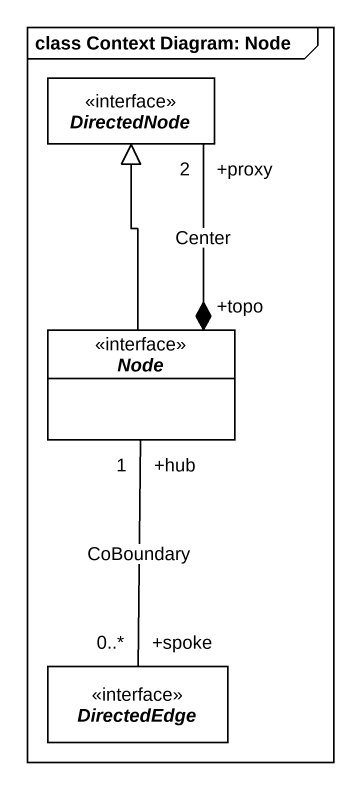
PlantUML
@startuml
mainframe class Context Diagram: Node
hide circle
hide empty members
interface DirectedNode
interface "Node" as Node_
interface DirectedEdge
DirectedNode "+proxy\n2" --* "+topo" Node_ : Center
Node_ -up-|> DirectedNode
Node_ "+hub\n1" -- "+spoke\n0..*" DirectedEdge : CoBoundary
@enduml
